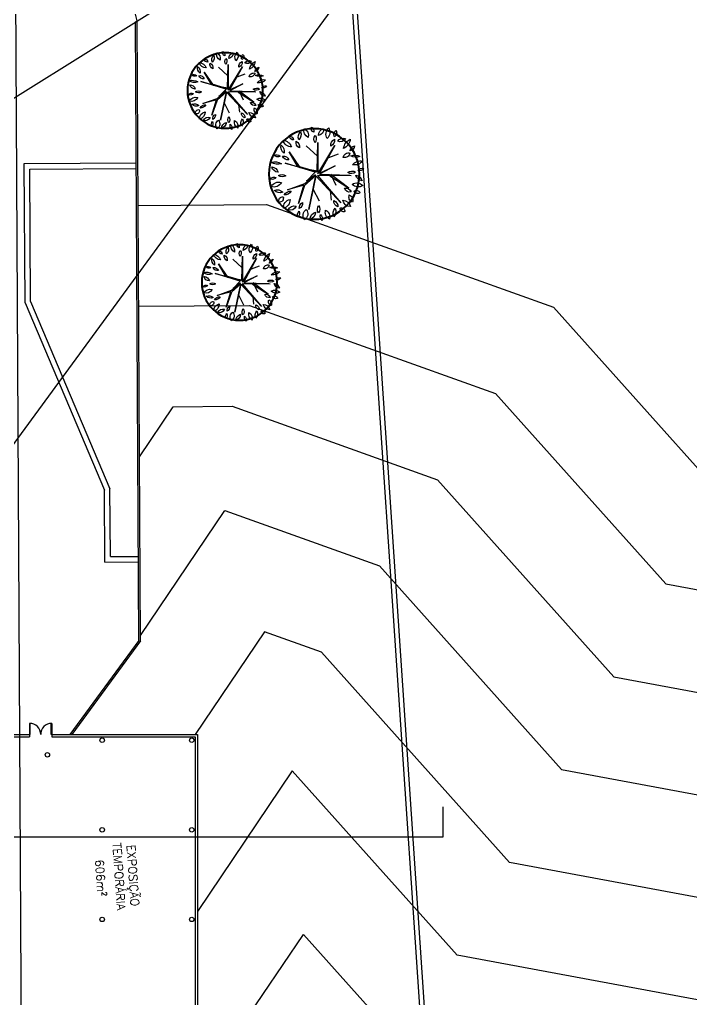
# Model space of a CAD drawing. Header units: millimetres. Extents: x 55520 to 96084, y -58491 to -49645.
# Drawn here: x 58690.5 to 58750.5, y -58356.9 to -58269.4 of the extents above; entities that cross this region are included whole.
import ezdxf

# ---------------------------------------------------------------- set-up
doc = ezdxf.new("R2010")
doc.units = ezdxf.units.MM
for name, color, linetype in [('Alvenaria Corte', 30, 'Continuous'), ('Alvenaria Vista', 40, 'Continuous'), ('ARQ-COTAS', 1, 'Continuous'), ('ARQ-TEXTO3', 3, 'Continuous'), ('Cinza', 9, 'Continuous'), ('Curvas de Nível', 10, 'Continuous'), ('Esquadrias', 241, 'Continuous'), ('Linha Fina', 100, 'Continuous'), ('Pilares', 181, 'Continuous'), ('Árvores Existentes', 114, 'Continuous')]:
    doc.layers.add(name, color=color, linetype=linetype)
doc.styles.add('ROMANS', font='romans.shx')

# ---------------------------------------------------------------- blocks, each defined once
blk = doc.blocks.new('tree 17')
at = {"color": 0, "linetype": 'ByBlock'}
for p, q in [((-0.149, 0.772), (-0.808, 1.664)), ((-0.808, 1.664), (-0.082, 0.822)), ((-0.215, 1.813), (-0.082, 0.152)), ((-0.033, 0.269), (-0.182, 1.747)), ((-0.182, 1.747), (-0.149, 0.772)), ((-0.082, 0.152), (-1.511, 1.221)), ((-1.511, 1.221), (-0.099, 0.075)), ((-0.082, 0.822), (-0.619, 1.038)), ((0.327, 1.071), (-0.033, 0.269)), ((0.001, 0.186), (1.346, 1.116)), ((1.346, 1.116), (0.017, 0.269)), ((0.017, 0.269), (0.327, 1.071)), ((0.765, 0.778), (0.909, 1.26)), ((-0.89, 0.728), (-1.344, 0.756)), ((-0.099, 0.075), (-1.738, -0.385)), ((-1.738, -0.385), (-0.082, 0.075)), ((-0.719, -0.113), (-1.344, 0.152)), ((-0.082, 0.075), (-0.542, -0.512)), ((-0.431, -0.496), (-0.049, 0.058)), ((-0.049, 0.058), (-0.326, -0.401)), ((-0.326, -0.401), (0.084, 0.058)), ((1.54, 0.285), (0.001, 0.186)), ((0.084, 0.058), (0.626, -1.404)), ((0.626, -1.404), (0.1, 0.136)), ((0.1, 0.136), (0.444, -0.795)), ((0.15, 0.152), (1.54, 0.285)), ((0.361, -0.684), (0.15, 0.152)), ((0.865, 0.224), (1.418, -0.302)), ((-0.542, -0.512), (-1.411, -0.878)), ((-1.411, -0.878), (-0.509, -0.545)), ((-0.686, -1.37), (-0.431, -0.496)), ((-0.509, -0.545), (-0.686, -1.37)), ((1.18, -1.16), (0.361, -0.684)), ((0.444, -0.795), (1.18, -1.16))]:
    blk.add_line(p, q, dxfattribs=at)
for points in [[(0.106, 2.463, 0.350689), (0.021, 2.165)], [(0.021, 2.165, 0.350689), (0.106, 2.463)], [(0.478, 2.441, 0.27027), (0.329, 1.921)], [(0.329, 1.921, 0.27027), (0.478, 2.441)], [(-1.072, 2.208, 0.45154), (-0.987, 1.9)], [(-0.987, 1.9, 0.45154), (-1.072, 2.208)], [(-0.733, 2.356, 0.375302), (-0.637, 1.847)], [(-0.637, 1.847, 0.375302), (-0.733, 2.356)], [(-0.191, 2.048, 0.30277), (-0.499, 2.346)], [(-0.499, 2.346, 0.30277), (-0.191, 2.048)], [(-0.053, 2.048, 0.340953), (-0.032, 1.666)], [(-0.032, 1.666, 0.340953), (-0.053, 2.048)], [(0.711, 2.314, 0.218613), (0.775, 1.868)], [(0.775, 1.868, 0.218613), (0.711, 2.314)], [(1.253, 2.091, 0.288468), (1.019, 1.847)], [(1.019, 1.847, 0.288468), (1.253, 2.091)], [(-1.391, 1.326, 0.363335), (-1.731, 1.687)], [(-1.731, 1.687, 0.363335), (-1.391, 1.326)], [(-1.147, 1.666, 0.420523), (-1.518, 1.793)], [(-1.518, 1.793, 0.420523), (-1.147, 1.666)], [(-1.009, 1.762, 0.408258), (-0.807, 1.454)], [(-0.807, 1.454, 0.408258), (-1.009, 1.762)], [(0.913, 1.836, 0.440076), (0.722, 1.485)], [(0.722, 1.485, 0.440076), (0.913, 1.836)], [(1.592, 1.9, 0.268637), (1.168, 1.539)], [(1.168, 1.539, 0.268637), (1.592, 1.9)], [(1.645, 1.666, 0.386862), (1.539, 1.273)], [(1.539, 1.273, 0.386862), (1.645, 1.666)], [(-1.954, 1.39, 0.525994), (-1.773, 1.167)], [(-1.773, 1.167, 0.525994), (-1.954, 1.39)], [(-1.38, 0.88, 0.343163), (-1.699, 1.061)], [(-1.699, 1.061, 0.343163), (-1.38, 0.88)], [(1.645, 1.124, 0.341117), (1.327, 0.912)], [(1.327, 0.912, 0.341117), (1.645, 1.124)], [(2.07, 1.22, 0.443589), (1.773, 1.124)], [(1.773, 1.124, 0.443589), (2.07, 1.22)], [(-1.816, 0.445, 0.362144), (-2.272, 0.604)], [(-2.272, 0.604, 0.362144), (-1.816, 0.445)], [(-1.752, 0.923, 0.295875), (-2.177, 0.827)], [(-2.177, 0.827, 0.295875), (-1.752, 0.923)], [(2.229, 0.869, 0.343561), (1.709, 0.753)], [(1.709, 0.753, 0.343561), (2.229, 0.869)], [(2.198, 0.625, 0.38021), (1.89, 0.349)], [(1.89, 0.349, 0.38021), (2.198, 0.625)], [(-2.017, 0.169, 0.288328), (-2.325, 0.243)], [(-2.325, 0.243, 0.288328), (-2.017, 0.169)], [(-1.561, 0.115, 0.309468), (-1.932, 0.084)], [(-1.932, 0.084, 0.309468), (-1.561, 0.115)], [(1.9, 0.179, 0.326555), (1.539, 0.147)], [(1.539, 0.147, 0.326555), (1.9, 0.179)], [(2.325, 0.02, 0.383832), (2.06, 0.115)], [(2.06, 0.115, 0.383832), (2.325, 0.02)], [(-1.89, -0.054, 0.289447), (-2.23, -0.373)], [(-2.23, -0.373, 0.289447), (-1.89, -0.054)], [(-1.731, -0.511, 0.447347), (-2.23, -0.628)], [(2.272, -0.352, 0.351781), (1.826, -0.171)], [(1.826, -0.171, 0.351781), (2.272, -0.352)], [(-2.23, -0.628, 0.447347), (-1.731, -0.511)], [(-1.784, -0.862, 0.306984), (-2.081, -0.947)], [(-2.081, -0.947, 0.306984), (-1.784, -0.862)], [(-1.37, -0.67, 0.315606), (-1.656, -0.851)], [(-1.656, -0.851, 0.315606), (-1.37, -0.67)], [(1.677, -0.787, 0.340003), (1.338, -0.639)], [(1.338, -0.639, 0.340003), (1.677, -0.787)], [(2.134, -0.532, 0.317134), (1.741, -0.649)], [(1.741, -0.649, 0.317134), (2.134, -0.532)], [(1.752, -0.904, 0.40592), (1.943, -1.106)], [(1.943, -1.106, 0.40592), (1.752, -0.904)], [(-1.529, -1, 0.414115), (-1.688, -1.403)], [(-1.688, -1.403, 0.414115), (-1.529, -1)], [(-1.179, -1.276, 0.365918), (-1.582, -1.637)], [(-1.582, -1.637, 0.365918), (-1.179, -1.276)], [(-0.765, -1.191, 0.285981), (-0.934, -1.552)], [(-0.934, -1.552, 0.285981), (-0.765, -1.191)], [(0.01, -1.414, 0.328832), (0.042, -1.764)], [(0.042, -1.764, 0.328832), (0.01, -1.414)], [(0.786, -1.201, 0.368927), (0.987, -1.499)], [(0.987, -1.499, 0.368927), (0.786, -1.201)], [(1.529, -1.541, 0.303563), (1.125, -1.414)], [(1.125, -1.414, 0.303563), (1.529, -1.541)], [(1.762, -1.425, 0.316942), (1.412, -1.032)], [(1.412, -1.032, 0.316942), (1.762, -1.425)], [(-1.03, -1.605, 0.559657), (-1.264, -1.839)], [(-1.264, -1.839, 0.559657), (-1.03, -1.605)], [(-0.786, -1.616, 0.321275), (-0.68, -2.019)], [(-0.68, -2.019, 0.321275), (-0.786, -1.616)], [(-0.308, -1.648, 0.362047), (-0.478, -2.168)], [(-0.478, -2.168, 0.362047), (-0.308, -1.648)], [(-0.043, -1.881, 0.345907), (-0.106, -2.179)], [(-0.106, -2.179, 0.345907), (-0.043, -1.881)], [(0.212, -1.775, 0.339938), (0.488, -2.072)], [(0.488, -2.072, 0.339938), (0.212, -1.775)], [(0.616, -1.584, 0.235997), (0.722, -2.094)], [(0.722, -2.094, 0.235997), (0.616, -1.584)], [(0.987, -1.626, 0.337084), (1.062, -1.924)], [(1.062, -1.924, 0.337084), (0.987, -1.626)]]:
    blk.add_lwpolyline(points, format="xyb")
at = {"lineweight": 40}
blk.add_circle((0, 0), 2.242, dxfattribs=at)

msp = doc.modelspace()

# ---------------------------------------------------------------- linework, layer by layer
at = {"layer": 'Alvenaria Corte'}
for p, q in [((58715.286, -58195.254), (58727.235, -58372.565)), ((58715.685, -58195.229), (58727.608, -58372.139)), ((58688.377, -58333.21), (58691.377, -58333.21)), ((58688.377, -58333.41), (58691.377, -58333.41)), ((58691.377, -58333.21), (58691.377, -58333.41)), ((58693.377, -58333.21), (58706.372, -58333.21)), ((58693.377, -58333.21), (58693.377, -58333.41)), ((58693.377, -58333.41), (58706.172, -58333.41)), ((58706.172, -58333.41), (58706.172, -58358.01)), ((58706.372, -58333.21), (58706.372, -58358.21))]:
    msp.add_line(p, q, dxfattribs=at)
at = {"layer": 'Alvenaria Vista'}
for p, q in [((58700.848, -58269.584), (58700.997, -58269.491)), ((58701.292, -58324.845), (58700.997, -58269.491)), ((58701.292, -58324.845), (58695.166, -58333.21))]:
    msp.add_line(p, q, dxfattribs=at)
at = {"layer": 'Alvenaria Vista', "color": 1}
for p, q in [((58690.915, -58282.227), (58700.915, -58282.174)), ((58690.981, -58294.657), (58690.915, -58282.227)), ((58691.418, -58282.725), (58700.918, -58282.674)), ((58691.481, -58294.554), (58691.418, -58282.725)), ((58690.981, -58294.657), (58698.071, -58311.383)), ((58691.481, -58294.554), (58698.57, -58311.28)), ((58698.105, -58317.813), (58698.071, -58311.383)), ((58698.602, -58317.31), (58698.57, -58311.28)), ((58698.602, -58317.31), (58701.102, -58317.297)), ((58698.105, -58317.813), (58701.105, -58317.797))]:
    msp.add_line(p, q, dxfattribs=at)
at = {"layer": 'Alvenaria Vista'}
msp.add_open_spline([(58626.903, -58483.712), (58608.543, -58421.219), (58590.182, -58358.726), (58571.822, -58296.233), (58570.208, -58286.067), (58568.595, -58275.9), (58566.981, -58265.734), (58568.382, -58253.218), (58569.783, -58240.702), (58571.183, -58228.186), (58578.291, -58219.793), (58585.4, -58211.401), (58592.508, -58203.008), (58649.395, -58199.415), (58706.283, -58195.823), (58763.17, -58192.23), (58782.434, -58190.409), (58801.697, -58188.587), (58820.96, -58186.766)], degree=3, knots=[20.322416, 20.322416, 20.322416, 20.322416, 21.305376, 21.305376, 21.305376, 22.305376, 22.305376, 22.305376, 23.305376, 23.305376, 23.305376, 24.305376, 24.305376, 24.305376, 25.305376, 25.305376, 25.305376, 25.593369, 25.593369, 25.593369, 25.593369], dxfattribs=at)
at = {"layer": 'ARQ-COTAS'}
for points in [[(58685.801, -58421.834), (58690.979, -58421.806), (58689.742, -58189.675), (58684.564, -58189.702)], [(58722.262, -58256.948), (58725.192, -58259.094), (58603.322, -58425.489), (58600.393, -58423.344)], [(58573.846, -58339.657), (58573.846, -58342.327), (58728.337, -58342.327), (58728.337, -58339.657)]]:
    msp.add_lwpolyline(points, dxfattribs=at)
at = {"layer": 'Cinza'}
msp.add_open_spline([(58700.997, -58269.491), (58699.559, -58263.157), (58697.509, -58254.126), (58691.429, -58242.276), (58686.126, -58229.418), (58668.654, -58233.692), (58667.891, -58218.532), (58643.724, -58208.855), (58638.177, -58223.636), (58636.948, -58226.397)], degree=3, knots=[0, 0, 0, 0, 19.185076, 27.35421, 41.097025, 54.404103, 68.870806, 82.448555, 99.587727, 99.587727, 99.587727, 99.587727], dxfattribs=at)
at = {"layer": 'Curvas de Nível'}
for points in [[(58672.796, -58274.775), (58687.428, -58277.978), (58711.077, -58263.186), (58722.179, -58251.923), (58729.604, -58226.323), (58735.775, -58207.252), (58748.147, -58190.177)], [(58701.085, -58285.956), (58712.553, -58285.879), (58738.184, -58295.036), (58752.885, -58311.461), (58798.039, -58319.847), (58821.836, -58317.372), (58829.582, -58314.697)]]:
    msp.add_lwpolyline(points, dxfattribs=at)
at = {"layer": 'Curvas de Nível', "color": 251}
for points in [[(58701.133, -58294.956), (58711.023, -58294.889), (58733.002, -58302.742), (58748.225, -58319.75), (58797.676, -58328.934), (58823.796, -58326.217), (58830.209, -58324.002)], [(58701.205, -58308.404), (58704.223, -58303.935), (58709.492, -58303.9), (58727.821, -58310.448), (58743.565, -58328.038), (58797.312, -58338.02), (58825.756, -58335.062), (58830.836, -58333.307)], [(58701.29, -58324.357), (58708.816, -58313.215), (58722.64, -58318.154), (58738.905, -58336.327), (58796.949, -58347.106), (58827.717, -58343.906), (58831.463, -58342.612)], [(58832.09, -58351.917), (58829.677, -58352.751), (58796.585, -58356.193), (58734.245, -58344.615), (58717.459, -58325.861), (58712.364, -58324.04), (58706.171, -58333.21)], [(58832.717, -58361.222), (58831.637, -58361.596), (58796.221, -58365.279), (58729.585, -58352.904), (58714.85, -58336.44), (58706.372, -58348.991)], [(58683.118, -58395.953), (58706.782, -58364.463), (58715.844, -58351.046), (58724.926, -58361.192), (58788.062, -58369.703), (58833.041, -58366.032)]]:
    msp.add_lwpolyline(points, dxfattribs=at)
at = {"layer": 'Esquadrias'}
for points in [[(58691.427, -58333.21), (58691.427, -58332.21), (58691.377, -58332.21), (58691.377, -58333.21)], [(58693.327, -58333.21), (58693.327, -58332.21), (58693.377, -58332.21), (58693.377, -58333.21)]]:
    msp.add_lwpolyline(points, close=True, dxfattribs=at)
at = {"layer": 'Linha Fina'}
for q in [(58700.848, -58269.584), (58694.98, -58333.21)]:
    msp.add_line((58701.142, -58324.797), q, dxfattribs=at)
for centre, start, end in [((58691.402, -58333.185), 358.5312, 91.4688), ((58693.352, -58333.185), 88.5312, 181.4688)]:
    msp.add_arc(centre, 0.975, start, end, dxfattribs=at)
at = {"layer": 'Pilares'}
for centre in [(58697.872, -58333.71), (58705.872, -58333.71), (58692.979, -58335.011), (58697.872, -58341.71), (58705.872, -58341.71), (58697.872, -58349.71), (58705.872, -58349.71)]:
    msp.add_circle(centre, 0.2, dxfattribs=at)

# ---------------------------------------------------------------- block references
at = {"layer": 'Árvores Existentes', "rotation": 273.8554613186972}
for p, xscale, yscale, zscale in [((58708.854, -58275.707), -1.504, 1.504, 1.504), ((58716.81, -58283.158), -1.8048, 1.8048, 1.8048), ((58710.132, -58292.844), -1.504, 1.504, 1.504)]:
    msp.add_blockref('tree 17', p, dxfattribs=dict(at, xscale=xscale, yscale=yscale, zscale=zscale))

# ---------------------------------------------------------------- texts
at = {"layer": 'ARQ-TEXTO3', "color": 14, "insert": (58700, -58345.827), "char_height": 0.75, "width": 3.29011, "attachment_point": 5, "rotation": 273.85546, "style": 'ROMANS'}
msp.add_mtext('EXPOSIÇÃO TEMPORÁRIA', dxfattribs=at)
at = {"layer": 'ARQ-TEXTO3', "color": 14, "insert": (58697.729, -58346.001), "char_height": 0.75, "attachment_point": 5, "rotation": 273.85546, "style": 'ROMANS'}
msp.add_mtext('606m²', dxfattribs=at)

doc.saveas('drawing.dxf')
